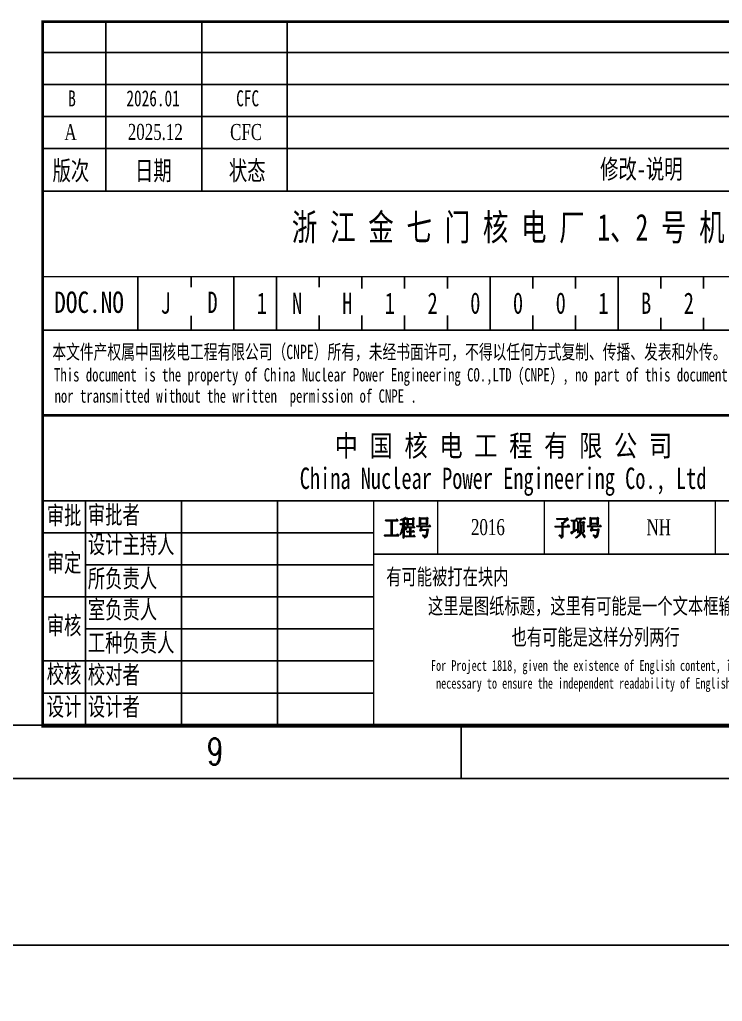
# Model space of a CAD drawing. Header units: inches. Extents: x 3186 to 109360, y -14990 to 740552.
# Drawn here: x 47769 to 54351, y 179618 to 188814 of the extents above; entities that cross this region are included whole.
import ezdxf
from ezdxf.enums import TextEntityAlignment as Align

# ---------------------------------------------------------------- set-up
doc = ezdxf.new("R2010")
doc.units = ezdxf.units.IN
doc.header["$MEASUREMENT"] = 0
for name, color, linetype in [('1', 7, 'Continuous'), ('BORDER', 7, 'Continuous'), ('图框', 4, 'Continuous')]:
    doc.layers.add(name, color=color, linetype=linetype)
doc.styles.add('HZ', font='txt_____.ttf', dxfattribs={"width": 0.7, "bigfont": 'HZTXT'})
doc.styles.get("Standard").update_dxf_attribs({"font": 'txt', "bigfont": 'gbcbig.shx'})
doc.styles.add('宋体', font='', dxfattribs={"width": 0.7})
doc.styles.get('宋体').set_extended_font_data('SimSun')
doc.dimstyles.new('Standard-yuanban', dxfattribs={"dimtxt": 800, "dimasz": 0.18, "dimexe": 0.18, "dimexo": 0.0625, "dimgap": 0.09, "dimtad": 0, "dimtih": 1, "dimtoh": 1, "dimdec": 4, "dimlfac": 0.02, "dimzin": 0, "dimdsep": 46, "dimtxsty": 'Standard', "dimcen": 0.09, "dimadec": 0, "dimazin": 0, "dimtfac": 1, "dimtdec": 4, "dimtofl": 0, "dimtmove": 0, "dimatfit": 3, "dimfxl": 1, "dimtolj": 1, "dimtzin": 0, "dimarcsym": 0})

# ---------------------------------------------------------------- blocks, each defined once
blk = doc.blocks.new('*U40')
at = {"layer": '图框'}
blk.add_line((0, 250), (0, -250), dxfattribs=at)
blk = doc.blocks.new('*U41')
at = {"color": 0, "linetype": 'ByBlock', "lineweight": -2, "transparency": 16777216}
blk.add_blockref('*U40', (45720, 0), dxfattribs=at)
blk = doc.blocks.new('图签')
at = {"layer": '1'}
h = blk.add_hatch(color=7, dxfattribs=at)
h.paths.add_polyline_path([(-114.56, 38.27), (-113.46, 38.27), (-113.67, 38.57), (-113.82, 38.36), (-115.81, 38.36), (-115.72, 38.23), (-115.6, 38.27), (-115.49, 38.27), (-114.73, 38.27), (-114.73, 35.54), (-115.98, 35.54), (-115.88, 35.41), (-115.77, 35.45), (-115.65, 35.46), (-113.31, 35.46), (-113.53, 35.77), (-113.69, 35.54), (-114.56, 35.54)])
h.paths.add_polyline_path([(-112.3, 36.78), (-112.31, 37.06), (-112.31, 37.19), (-112.21, 37.06), (-112.14, 36.91), (-112.09, 36.77), (-112.07, 36.72), (-112.01, 36.59), (-111.94, 36.63), (-111.93, 36.66), (-111.91, 36.81), (-111.95, 36.97), (-111.96, 36.97), (-112.03, 37.06), (-112.14, 37.15), (-112.27, 37.24), (-112.31, 37.26), (-112.31, 37.59), (-111.82, 37.59), (-112, 37.86), (-112.13, 37.68), (-112.31, 37.68), (-112.31, 38.51), (-112.14, 38.55), (-112.01, 38.58), (-111.91, 38.59), (-111.89, 38.59), (-112.04, 38.89), (-112.11, 38.82), (-112.21, 38.75), (-112.35, 38.67), (-112.42, 38.64), (-112.56, 38.58), (-112.68, 38.54), (-112.8, 38.5), (-112.91, 38.47), (-112.95, 38.46), (-112.95, 38.39), (-112.79, 38.42), (-112.65, 38.44), (-112.54, 38.46), (-112.46, 38.47), (-112.46, 37.68), (-113.04, 37.68), (-112.95, 37.54), (-112.84, 37.59), (-112.49, 37.59), (-112.51, 37.44), (-112.54, 37.28), (-112.58, 37.11), (-112.62, 36.93), (-112.67, 36.74), (-112.71, 36.59), (-112.76, 36.43), (-112.81, 36.28), (-112.87, 36.12), (-112.93, 35.96), (-113, 35.8), (-113.03, 35.74), (-113.01, 35.69), (-112.85, 35.95), (-112.78, 36.08), (-112.72, 36.23), (-112.65, 36.38), (-112.59, 36.54), (-112.54, 36.7), (-112.48, 36.88), (-112.46, 36.97), (-112.46, 36.74), (-112.46, 35.58), (-112.46, 35.42), (-112.46, 35.28), (-112.47, 35.15), (-112.47, 35.04), (-112.29, 35.16), (-112.29, 35.22), (-112.3, 35.31), (-112.3, 35.54), (-112.3, 35.69)])
h.paths.add_polyline_path([(-110.53, 38.46), (-110.43, 38.56), (-110.59, 38.79), (-110.7, 38.64), (-111.55, 38.64), (-111.73, 38.79), (-111.72, 38.62), (-111.72, 38.62), (-111.72, 38.44), (-111.71, 38.26), (-111.71, 37.88), (-111.72, 37.7), (-111.72, 37.53), (-111.72, 37.35), (-111.72, 37.29), (-111.56, 37.39), (-111.56, 37.59), (-110.69, 37.59), (-110.69, 37.37), (-110.52, 37.46), (-110.52, 37.56), (-110.53, 37.69), (-110.53, 37.86), (-110.53, 38.06)])
h.paths.add_polyline_path([(-111.56, 38.56), (-110.69, 38.56), (-110.69, 37.68), (-111.56, 37.68)], flags=16)
h.paths.add_polyline_path([(-111.06, 36.99), (-110.35, 36.99), (-110.53, 37.26), (-110.66, 37.07), (-111.88, 37.07), (-111.78, 36.94), (-111.68, 36.99), (-111.21, 36.99), (-111.21, 36.26), (-111.81, 36.26), (-111.71, 36.13), (-111.61, 36.17), (-111.21, 36.17), (-111.21, 35.39), (-112.05, 35.39), (-111.96, 35.26), (-111.84, 35.3), (-111.72, 35.31), (-110.26, 35.31), (-110.46, 35.59), (-110.61, 35.39), (-111.06, 35.39), (-111.06, 36.17), (-110.41, 36.17), (-110.59, 36.44), (-110.72, 36.26), (-111.06, 36.26)])
h.paths.add_polyline_path([(-107.92, 38.01), (-107.92, 38.57), (-107.83, 38.69), (-107.99, 38.89), (-108.1, 38.73), (-109.25, 38.73), (-109.42, 38.86), (-109.42, 38.69), (-109.42, 38.51), (-109.42, 38.33), (-109.42, 37.97), (-109.42, 37.79), (-109.42, 37.62), (-109.42, 37.45), (-109.42, 37.44), (-109.25, 37.53), (-109.25, 37.69), (-108.09, 37.69), (-108.09, 37.51), (-107.91, 37.61), (-107.92, 37.71), (-107.92, 37.84)])
h.paths.add_polyline_path([(-109.25, 38.64), (-108.09, 38.64), (-108.09, 37.78), (-109.25, 37.78)], flags=16)
h.paths.add_polyline_path([(-108.91, 37.17), (-107.36, 37.17), (-107.57, 37.47), (-107.73, 37.26), (-109.97, 37.26), (-109.88, 37.13), (-109.78, 37.17), (-109.11, 37.17), (-109.15, 36.98), (-109.19, 36.82), (-109.21, 36.78), (-109.28, 36.63), (-109.34, 36.56), (-109.21, 36.33), (-109.1, 36.48), (-108.03, 36.48), (-108.06, 36.2), (-108.09, 35.96), (-108.12, 35.78), (-108.16, 35.63), (-108.2, 35.54), (-108.24, 35.48), (-108.32, 35.45), (-108.42, 35.45), (-108.54, 35.48), (-108.69, 35.52), (-108.82, 35.58), (-108.83, 35.51), (-108.69, 35.41), (-108.58, 35.31), (-108.51, 35.2), (-108.48, 35.08), (-108.47, 35.06), (-108.33, 35.12), (-108.22, 35.17), (-108.2, 35.19), (-108.11, 35.28), (-108.04, 35.38), (-108.01, 35.44), (-107.98, 35.55), (-107.95, 35.7), (-107.92, 35.89), (-107.88, 36.13), (-107.85, 36.38), (-107.74, 36.49), (-107.91, 36.74), (-108.04, 36.56), (-109.08, 36.56)])
h = blk.add_hatch(color=7, dxfattribs=at)
h.paths.add_polyline_path([(-82.55, 35.49), (-82.55, 37.13), (-81.32, 37.13), (-81.59, 37.49), (-81.78, 37.21), (-82.55, 37.21), (-82.55, 37.53), (-82.42, 37.62), (-82.52, 37.72), (-82.4, 37.85), (-82.28, 37.96), (-82.18, 38.06), (-82.08, 38.15), (-81.98, 38.23), (-81.9, 38.31), (-81.75, 38.41), (-81.63, 38.45), (-81.54, 38.46), (-81.78, 38.84), (-81.94, 38.64), (-83.74, 38.64), (-83.64, 38.51), (-83.53, 38.54), (-83.41, 38.56), (-81.93, 38.56), (-82.57, 37.78), (-82.73, 37.92), (-82.72, 37.4), (-82.72, 37.21), (-84.01, 37.21), (-83.91, 37.07), (-83.79, 37.11), (-83.68, 37.13), (-82.72, 37.13), (-82.72, 35.71), (-82.75, 35.53), (-82.82, 35.49), (-82.9, 35.5), (-83.01, 35.51), (-83.16, 35.54), (-83.23, 35.56), (-83.23, 35.48), (-83.09, 35.4), (-82.97, 35.31), (-82.9, 35.2), (-82.85, 35.09), (-82.85, 35.04), (-82.72, 35.12), (-82.63, 35.22), (-82.57, 35.34)])
h.paths.add_polyline_path([(-79.62, 37.88), (-78.76, 37.88), (-78.76, 36.07), (-78.59, 36.21), (-78.6, 36.39), (-78.61, 36.74), (-78.61, 37.81), (-78.5, 37.91), (-78.69, 38.12), (-78.79, 37.96), (-79.32, 37.96), (-79.25, 38.17), (-79.2, 38.36), (-79.15, 38.5), (-79.11, 38.62), (-79.11, 38.63), (-78.36, 38.63), (-78.57, 38.91), (-78.72, 38.71), (-80.01, 38.71), (-79.91, 38.57), (-79.79, 38.61), (-79.68, 38.63), (-79.32, 38.63), (-79.33, 38.5), (-79.34, 38.34), (-79.37, 38.14), (-79.39, 37.96), (-79.61, 37.96), (-79.78, 38.09), (-79.78, 37.92), (-79.78, 37.75), (-79.78, 37.4), (-79.77, 37.21), (-79.77, 36.83), (-79.78, 36.63), (-79.78, 36.45), (-79.78, 36.28), (-79.78, 36.12), (-79.78, 36.01), (-79.62, 36.16)])
h.paths.add_polyline_path([(-80.17, 36.41), (-80, 36.52), (-79.95, 36.56), (-79.97, 36.62), (-80.39, 36.42), (-80.39, 38.24), (-79.92, 38.24), (-80.11, 38.51), (-80.25, 38.33), (-81.01, 38.33), (-80.91, 38.19), (-80.8, 38.23), (-80.68, 38.24), (-80.54, 38.24), (-80.54, 36.36), (-80.72, 36.27), (-80.86, 36.21), (-80.97, 36.17), (-81.03, 36.14), (-81.04, 36.14), (-80.9, 35.83), (-80.84, 35.93), (-80.76, 36.01), (-80.72, 36.04), (-80.65, 36.09), (-80.57, 36.15), (-80.46, 36.23), (-80.33, 36.31)])
h.paths.add_polyline_path([(-79.19, 36.03), (-79.17, 36.13), (-79.15, 36.26), (-79.13, 36.42), (-79.12, 36.6), (-79.12, 36.79), (-79.11, 37.01), (-79.11, 37.24), (-79, 37.36), (-79.27, 37.58), (-79.27, 37.39), (-79.27, 37.03), (-79.28, 36.68), (-79.28, 36.51), (-79.3, 36.31), (-79.33, 36.13), (-79.37, 35.96), (-79.42, 35.82), (-79.47, 35.72), (-79.53, 35.63), (-79.6, 35.54), (-79.69, 35.45), (-79.8, 35.35), (-79.92, 35.26), (-80.06, 35.16), (-80.15, 35.11), (-80.11, 35.06), (-79.96, 35.13), (-79.84, 35.21), (-79.72, 35.29), (-79.62, 35.36), (-79.53, 35.43), (-79.48, 35.48), (-79.39, 35.59), (-79.31, 35.71), (-79.24, 35.86)])
h.paths.add_polyline_path([(-78.72, 35.78), (-78.84, 35.88), (-78.99, 36), (-79.1, 36.09), (-79.12, 36.04), (-79.01, 35.89), (-78.91, 35.77), (-78.83, 35.66), (-78.77, 35.58), (-78.68, 35.44), (-78.61, 35.3), (-78.56, 35.21), (-78.49, 35.11), (-78.43, 35.21), (-78.43, 35.38), (-78.48, 35.52), (-78.5, 35.56), (-78.55, 35.62), (-78.62, 35.69)])
h.paths.add_polyline_path([(-75.95, 38.01), (-75.95, 38.57), (-75.86, 38.69), (-76.02, 38.89), (-76.12, 38.73), (-77.28, 38.73), (-77.45, 38.86), (-77.45, 38.69), (-77.44, 38.51), (-77.44, 37.79), (-77.45, 37.62), (-77.45, 37.45), (-77.45, 37.44), (-77.28, 37.53), (-77.28, 37.69), (-76.11, 37.69), (-76.11, 37.51), (-75.94, 37.61), (-75.94, 37.71), (-75.94, 37.84)])
h.paths.add_polyline_path([(-77.28, 38.64), (-76.11, 38.64), (-76.11, 37.78), (-77.28, 37.78)], flags=16)
h.paths.add_polyline_path([(-76.94, 37.17), (-75.39, 37.17), (-75.6, 37.47), (-75.75, 37.26), (-78, 37.26), (-77.91, 37.13), (-77.8, 37.17), (-77.14, 37.17), (-77.18, 36.98), (-77.21, 36.82), (-77.23, 36.78), (-77.31, 36.63), (-77.37, 36.56), (-77.23, 36.33), (-77.12, 36.48), (-76.05, 36.48), (-76.08, 36.2), (-76.12, 35.96), (-76.15, 35.78), (-76.19, 35.63), (-76.23, 35.54), (-76.27, 35.48), (-76.27, 35.48), (-76.35, 35.45), (-76.45, 35.45), (-76.56, 35.48), (-76.72, 35.52), (-76.84, 35.58), (-76.86, 35.51), (-76.72, 35.41), (-76.61, 35.31), (-76.54, 35.2), (-76.5, 35.08), (-76.5, 35.06), (-76.36, 35.12), (-76.25, 35.17), (-76.23, 35.19), (-76.13, 35.28), (-76.07, 35.38), (-76.04, 35.44), (-76.01, 35.55), (-75.98, 35.7), (-75.94, 35.89), (-75.91, 36.13), (-75.88, 36.38), (-75.76, 36.49), (-75.94, 36.74), (-76.07, 36.56), (-77.1, 36.56)])
at = {"linetype": 'Continuous'}
blk.add_line((-162.2, 84), (-162.2, 74), dxfattribs=at)
at = {"layer": '1'}
for p, q in [((-180, 59.93), (-180, 131.76)), ((-152.2, 83), (-152.2, 83)), ((-144.2, 74), (-144.2, 84)), ((-136.2, 74), (-136.2, 84)), ((-128.2, 82), (-128.2, 84)), ((-120.2, 81.79), (-120.2, 84)), ((-112.2, 81.76), (-112.2, 84)), ((-104.2, 81.76), (-104.2, 84)), ((-96.2, 74), (-96.2, 84)), ((-88.2, 81.76), (-88.2, 84)), ((-80.2, 81.76), (-80.2, 84)), ((-72.2, 74), (-72.2, 84)), ((-64.2, 81.76), (-64.2, 84)), ((-56.2, 81.76), (-56.2, 84)), ((-152.2, 74), (-152.2, 76.68)), ((-128.2, 74), (-128.2, 76.72)), ((-120.2, 74), (-120.21, 76.72)), ((-112.2, 74), (-112.21, 76.72)), ((-104.2, 74), (-104.2, 76.72)), ((-88.2, 74), (-88.2, 76.72)), ((-80.2, 74), (-80.2, 76.72)), ((-64.2, 74), (-64.2, 76.27)), ((-56.2, 74), (-56.2, 76.27)), ((-0.2, 74), (-180.2, 74)), ((0, 0), (-180, 0)), ((-0.2, -0.35), (-180.2, -0.35))]:
    blk.add_line(p, q, dxfattribs=at)
at = {"layer": '1', "color": 7}
for p, q in [((-180, 36), (-118, 36)), ((-172, 30), (-118, 30)), ((-180, 24), (-118, 24)), ((-172, 18), (-118, 18)), ((-180, 12), (-118, 12)), ((-180, 6), (-118, 6)), ((0, 0), (-180, 0)), ((-0.2, -0.35), (-180.2, -0.35))]:
    blk.add_line(p, q, dxfattribs=at)
at = {"layer": '1', "color": 7, "const_width": 0.5}
for points in [[(-180, 0), (0, 0), (0, 131.76), (-180, 131.76)], [(-180, 58), (0, 58), (0, 0), (-180, 0)]]:
    blk.add_lwpolyline(points, close=True, dxfattribs=at)
at = {"layer": '1', "color": 7}
for points, const_width in [([(-168.2, 132), (-168.2, 100)], 0.3), ([(-150.2, 132), (-150.2, 100)], 0.3), ([(-134.2, 132), (-134.2, 100)], 0.3), ([(-180.2, 126), (-0.2, 126)], 0.3), ([(-180.2, 120), (-0.2, 120)], 0.3), ([(-180.2, 114), (-0.2, 114)], 0.3), ([(-180.2, 108), (-0.2, 108)], 0.3), ([(-180.2, 100), (-0.2, 100)], 0.3), ([(-180.2, 84), (-0.2, 84)], 0.3), ([(-162.2, 84), (-162.2, 74)], 0.3), ([(-180.2, 74), (-0.2, 74)], 0.3), ([(-180, 74), (0, 74)], 0.3), ([(-180, 42), (0, 42)], 0.3), ([(-172, 42), (-172, 0)], 0.3), ([(-154, 42), (-154, 0)], 0.3), ([(-136, 42), (-136, 0)], 0.3), ([(-118, 42), (-118, 0)], 0.3), ([(-106, 42), (-106, 32)], 0.25), ([(-86, 42), (-86, 32)], 0.25), ([(-74, 42), (-74, 32)], 0.25), ([(-54, 42), (-54, 32)], 0.25), ([(-118, 32), (0, 32)], 0.3)]:
    blk.add_lwpolyline(points, dxfattribs=dict(at, const_width=const_width))
for points in [[(-112.09, 36.77), (-112.07, 36.72), (-112.01, 36.59), (-111.94, 36.63), (-111.93, 36.66), (-111.91, 36.81), (-111.95, 36.97), (-111.96, 36.97), (-112.03, 37.06), (-112.14, 37.15), (-112.27, 37.24), (-112.31, 37.26), (-112.31, 37.59), (-111.82, 37.59), (-112, 37.86), (-112.13, 37.68), (-112.31, 37.68), (-112.31, 38.51), (-112.14, 38.55), (-112.01, 38.58), (-111.91, 38.59), (-111.89, 38.59), (-112.04, 38.89), (-112.11, 38.82), (-112.21, 38.75), (-112.35, 38.67), (-112.42, 38.64), (-112.56, 38.58), (-112.68, 38.54), (-112.8, 38.5), (-112.91, 38.47), (-112.95, 38.46), (-112.95, 38.39), (-112.79, 38.42), (-112.65, 38.44), (-112.54, 38.46), (-112.46, 38.47), (-112.46, 37.68), (-113.04, 37.68), (-112.95, 37.54), (-112.84, 37.59), (-112.49, 37.59), (-112.51, 37.44), (-112.54, 37.28), (-112.58, 37.11), (-112.62, 36.93), (-112.67, 36.74), (-112.71, 36.59), (-112.76, 36.43), (-112.81, 36.28), (-112.87, 36.12), (-112.93, 35.96), (-113, 35.8), (-113.03, 35.74), (-113.01, 35.69), (-112.85, 35.95), (-112.78, 36.08), (-112.72, 36.23), (-112.65, 36.38), (-112.59, 36.54), (-112.54, 36.7), (-112.48, 36.88), (-112.46, 36.97), (-112.46, 36.74), (-112.46, 35.58), (-112.46, 35.42), (-112.46, 35.28), (-112.47, 35.15), (-112.47, 35.04), (-112.29, 35.16), (-112.29, 35.22), (-112.3, 35.31), (-112.3, 35.54), (-112.3, 35.69), (-112.3, 36.78), (-112.31, 37.06), (-112.31, 37.19), (-112.21, 37.06), (-112.14, 36.91)], [(-109.25, 38.73), (-108.1, 38.73), (-107.99, 38.89), (-107.83, 38.69), (-107.92, 38.57), (-107.92, 38.01), (-107.92, 37.84), (-107.92, 37.71), (-107.91, 37.61), (-108.09, 37.51), (-108.09, 37.69), (-109.25, 37.69), (-109.25, 37.53), (-109.42, 37.44), (-109.42, 37.45), (-109.42, 37.62), (-109.42, 37.79), (-109.42, 37.97), (-109.42, 38.33), (-109.42, 38.51), (-109.42, 38.69), (-109.42, 38.86)], [(-109.25, 37.78), (-109.25, 38.64), (-108.09, 38.64), (-108.09, 37.78)], [(-81.9, 38.31), (-81.98, 38.23), (-82.08, 38.15), (-82.18, 38.06), (-82.28, 37.96), (-82.4, 37.85), (-82.52, 37.72), (-82.42, 37.62), (-82.55, 37.53), (-82.55, 37.21), (-81.78, 37.21), (-81.59, 37.49), (-81.32, 37.13), (-82.55, 37.13), (-82.55, 35.49), (-82.57, 35.34), (-82.63, 35.22), (-82.72, 35.12), (-82.85, 35.04), (-82.85, 35.09), (-82.9, 35.2), (-82.97, 35.31), (-83.09, 35.4), (-83.23, 35.48), (-83.23, 35.56), (-83.16, 35.54), (-83.01, 35.51), (-82.9, 35.5), (-82.82, 35.49), (-82.75, 35.53), (-82.72, 35.71), (-82.72, 37.13), (-83.68, 37.13), (-83.79, 37.11), (-83.91, 37.07), (-84.01, 37.21), (-82.72, 37.21), (-82.72, 37.4), (-82.73, 37.92), (-82.57, 37.78), (-81.93, 38.56), (-83.41, 38.56), (-83.53, 38.54), (-83.64, 38.51), (-83.74, 38.64), (-81.94, 38.64), (-81.78, 38.84), (-81.54, 38.46), (-81.63, 38.45), (-81.75, 38.41)], [(-79.78, 36.28), (-79.78, 36.45), (-79.78, 36.63), (-79.77, 36.83), (-79.77, 37.21), (-79.78, 37.4), (-79.78, 37.75), (-79.78, 37.92), (-79.78, 38.09), (-79.61, 37.96), (-79.39, 37.96), (-79.37, 38.14), (-79.34, 38.34), (-79.33, 38.5), (-79.32, 38.63), (-79.68, 38.63), (-79.79, 38.61), (-79.91, 38.57), (-80.01, 38.71), (-78.72, 38.71), (-78.57, 38.91), (-78.36, 38.63), (-79.11, 38.63), (-79.11, 38.62), (-79.15, 38.5), (-79.2, 38.36), (-79.25, 38.17), (-79.32, 37.96), (-78.79, 37.96), (-78.69, 38.12), (-78.5, 37.91), (-78.61, 37.81), (-78.61, 36.74), (-78.6, 36.39), (-78.59, 36.21), (-78.76, 36.07), (-78.76, 37.88), (-79.62, 37.88), (-79.62, 36.16), (-79.78, 36.01), (-79.78, 36.12)], [(-76.12, 38.73), (-76.02, 38.89), (-75.86, 38.69), (-75.95, 38.57), (-75.95, 38.01), (-75.94, 37.84), (-75.94, 37.71), (-75.94, 37.61), (-76.11, 37.51), (-76.11, 37.69), (-77.28, 37.69), (-77.28, 37.53), (-77.45, 37.44), (-77.45, 37.45), (-77.45, 37.62), (-77.44, 37.79), (-77.44, 38.51), (-77.45, 38.69), (-77.45, 38.86), (-77.28, 38.73)], [(-77.28, 37.78), (-77.28, 38.64), (-76.11, 38.64), (-76.11, 37.78)], [(-115.65, 35.46), (-115.77, 35.45), (-115.88, 35.41), (-115.98, 35.54), (-114.73, 35.54), (-114.73, 38.27), (-115.49, 38.27), (-115.6, 38.27), (-115.72, 38.23), (-115.81, 38.36), (-113.82, 38.36), (-113.67, 38.57), (-113.46, 38.27), (-114.56, 38.27), (-114.56, 35.54), (-113.69, 35.54), (-113.53, 35.77), (-113.31, 35.46)], [(-111.06, 36.26), (-110.72, 36.26), (-110.59, 36.44), (-110.41, 36.17), (-111.06, 36.17), (-111.06, 35.39), (-110.61, 35.39), (-110.46, 35.59), (-110.26, 35.31), (-111.72, 35.31), (-111.84, 35.3), (-111.96, 35.26), (-112.05, 35.39), (-111.21, 35.39), (-111.21, 36.17), (-111.61, 36.17), (-111.71, 36.13), (-111.81, 36.26), (-111.21, 36.26), (-111.21, 36.99), (-111.68, 36.99), (-111.78, 36.94), (-111.88, 37.07), (-110.66, 37.07), (-110.53, 37.26), (-110.35, 36.99), (-111.06, 36.99)], [(-111.56, 37.68), (-111.56, 38.56), (-110.69, 38.56), (-110.69, 37.68)], [(-109.88, 37.13), (-109.97, 37.26), (-107.73, 37.26), (-107.57, 37.47), (-107.36, 37.17), (-108.91, 37.17), (-109.08, 36.56), (-108.04, 36.56), (-107.91, 36.74), (-107.74, 36.49), (-107.85, 36.38), (-107.88, 36.13), (-107.92, 35.89), (-107.95, 35.7), (-107.98, 35.55), (-108.01, 35.44), (-108.04, 35.38), (-108.11, 35.28), (-108.2, 35.19), (-108.22, 35.17), (-108.33, 35.12), (-108.47, 35.06), (-108.48, 35.08), (-108.51, 35.2), (-108.58, 35.31), (-108.69, 35.41), (-108.83, 35.51), (-108.82, 35.58), (-108.69, 35.52), (-108.54, 35.48), (-108.42, 35.45), (-108.32, 35.45), (-108.25, 35.48), (-108.24, 35.48), (-108.2, 35.54), (-108.16, 35.63), (-108.12, 35.78), (-108.09, 35.96), (-108.06, 36.2), (-108.03, 36.48), (-109.1, 36.48), (-109.21, 36.33), (-109.34, 36.56), (-109.28, 36.63), (-109.21, 36.78), (-109.19, 36.82), (-109.15, 36.98), (-109.11, 37.17), (-109.78, 37.17)], [(-80.76, 36.01), (-80.84, 35.93), (-80.9, 35.83), (-81.04, 36.14), (-81.03, 36.14), (-80.97, 36.17), (-80.86, 36.21), (-80.72, 36.27), (-80.54, 36.36), (-80.54, 38.24), (-80.68, 38.24), (-80.8, 38.23), (-80.91, 38.19), (-81.01, 38.33), (-80.25, 38.33), (-80.11, 38.51), (-79.92, 38.24), (-80.39, 38.24), (-80.39, 36.42), (-79.97, 36.62), (-79.95, 36.56), (-80, 36.52), (-80.17, 36.41), (-80.33, 36.31), (-80.46, 36.23), (-80.57, 36.15), (-80.65, 36.09), (-80.72, 36.04)], [(-79.48, 35.48), (-79.39, 35.59), (-79.31, 35.71), (-79.24, 35.86), (-79.19, 36.03), (-79.17, 36.13), (-79.15, 36.26), (-79.13, 36.42), (-79.12, 36.6), (-79.12, 36.79), (-79.11, 37.01), (-79.11, 37.24), (-79, 37.36), (-79.27, 37.58), (-79.27, 37.39), (-79.27, 37.03), (-79.28, 36.68), (-79.28, 36.51), (-79.3, 36.31), (-79.33, 36.13), (-79.37, 35.96), (-79.42, 35.82), (-79.47, 35.72), (-79.53, 35.63), (-79.6, 35.54), (-79.69, 35.45), (-79.8, 35.35), (-79.92, 35.26), (-80.06, 35.16), (-80.15, 35.11), (-80.11, 35.06), (-79.96, 35.13), (-79.84, 35.21), (-79.72, 35.29), (-79.62, 35.36), (-79.53, 35.43)], [(-78, 37.26), (-75.75, 37.26), (-75.6, 37.47), (-75.39, 37.17), (-76.94, 37.17), (-77.1, 36.56), (-76.07, 36.56), (-75.94, 36.74), (-75.76, 36.49), (-75.88, 36.38), (-75.91, 36.13), (-75.94, 35.89), (-75.98, 35.7), (-76.01, 35.55), (-76.04, 35.44), (-76.07, 35.38), (-76.13, 35.28), (-76.23, 35.19), (-76.25, 35.17), (-76.36, 35.12), (-76.5, 35.06), (-76.5, 35.08), (-76.54, 35.2), (-76.61, 35.31), (-76.72, 35.41), (-76.86, 35.51), (-76.84, 35.58), (-76.72, 35.52), (-76.56, 35.48), (-76.45, 35.45), (-76.35, 35.45), (-76.27, 35.48), (-76.27, 35.48), (-76.23, 35.54), (-76.19, 35.63), (-76.15, 35.78), (-76.12, 35.96), (-76.08, 36.2), (-76.05, 36.48), (-77.12, 36.48), (-77.23, 36.33), (-77.37, 36.56), (-77.31, 36.63), (-77.23, 36.78), (-77.21, 36.82), (-77.18, 36.98), (-77.14, 37.17), (-77.8, 37.17), (-77.91, 37.13)], [(-78.91, 35.77), (-78.83, 35.66), (-78.77, 35.58), (-78.68, 35.44), (-78.61, 35.3), (-78.56, 35.21), (-78.49, 35.11), (-78.43, 35.21), (-78.43, 35.21), (-78.43, 35.38), (-78.48, 35.52), (-78.5, 35.56), (-78.55, 35.62), (-78.62, 35.69), (-78.72, 35.78), (-78.84, 35.88), (-78.99, 36), (-79.1, 36.09), (-79.12, 36.04), (-79.01, 35.89)]]:
    blk.add_lwpolyline(points, close=True, dxfattribs=at)
for points in [[(-111.72, 38.62), (-111.73, 38.79)], [(-111.72, 38.79), (-111.55, 38.64), (-110.7, 38.64), (-110.59, 38.79), (-110.43, 38.56), (-110.53, 38.46), (-110.53, 38.06), (-110.53, 37.86), (-110.53, 37.69), (-110.52, 37.56), (-110.52, 37.46), (-110.69, 37.37), (-110.69, 37.59), (-111.56, 37.59), (-111.56, 37.39), (-111.72, 37.29), (-111.72, 37.35), (-111.72, 37.53), (-111.72, 37.7), (-111.71, 37.88), (-111.71, 38.26), (-111.72, 38.44), (-111.72, 38.62)]]:
    blk.add_lwpolyline(points, dxfattribs=at)
at = {"layer": 'BORDER'}
blk.add_line((-152.2, 84), (-152.21, 82), dxfattribs=at)
at = {"layer": '图框'}
for p, q in [((0, 0), (-180, 0)), ((-0.2, -0.35), (-180.2, -0.35))]:
    blk.add_line(p, q, dxfattribs=at)
at = {"linetype": 'Continuous', "attachment_point": 5, "style": '宋体'}
for s, width, heights, insert, char_height in [('{\\fTimes New Roman|b0|i0|c0|p18;A}', 17.3088, [-3], (-174.79, 111.08), 3), ('{\\fTimes New Roman|b0|i0|c0|p18;2025.12}', 17.3088, [-3.06], (-158.91, 111.08), 3), ('{\\fTimes New Roman|b0|i0|c0|p18;CFC}', 17.3088, [-3.07], (-141.9, 111.08), 3), ('浙 江 金 七 门 核 电 厂 1、2 号 机 组', 163.6991, [-6.65], (-89.21, 92.99), 5), ('J', 5.7748, [-4.63], (-156.96, 79.03), 4), ('D', 6.7601, [-4], (-148.19, 79.19), 4), ('N', 5.7748, [-4], (-132.34, 79.03), 4), ('H', 5.7748, [-4], (-122.96, 79.03), 4), ('2', 5.7748, [-4], (-106.96, 79.03), 4), ('0', 5.7748, [-4], (-98.96, 79.03), 4), ('0', 5.7748, [-4], (-90.96, 79.03), 4), ('0', 5.7748, [-4], (-82.96, 79.03), 4), ('B', 5.7748, [-4], (-66.96, 79.03), 4), ('2', 5.7748, [-4], (-58.96, 79.03), 4), ('1', 5.7748, [-4], (-138.96, 79.03), 4), ('1', 5.7748, [-4], (-114.96, 79.03), 4), ('1', 5.7748, [-4], (-74.96, 79.03), 4), ('{\\fTimes New Roman|b0|i0|c0|p18;2016}', 17.3088, [-3.05], (-96.6, 37.06), 3), ('{\\fTimes New Roman|b0|i0|c0|p18;NH}', 17.3088, [-3.05], (-64.6, 37.06), 3)]:
    blk.add_mtext_dynamic_manual_height_columns(s, width=width, gutter_width=1, heights=heights, dxfattribs=dict(at, insert=insert, char_height=char_height))
at = {"char_height": 3.4, "attachment_point": 1, "style": '宋体'}
for s, width, heights, insert in [('\\pxqc;审批', 8, [4.44], (-180, 40.98)), ('\\pxqd;审批者', 17.1953, [-4.46], (-171.55, 41.09)), ('\\pxqd;设计主持人', 17.1953, [-4.46], (-171.55, 35.56)), ('\\pxqc;审定', 8, [-4.44], (-180, 32.09)), ('\\pxqd;所负责人', 17.1953, [-4.48], (-171.55, 29.16)), ('\\pxqd;室负责人', 17.1953, [-4.48], (-171.55, 23.33)), ('\\pxqc;审核', 8, [-4.48], (-180, 20.38)), ('\\pxqd;工种负责人', 17.1953, [-4.48], (-171.55, 17.13)), ('\\pxqc;校核', 8, [-4.48], (-180, 11.25)), ('\\pxqd;校对者', 17.1953, [4.42], (-171.55, 11.15)), ('\\pxqc;设计', 8, [-4.33], (-180, 5.15)), ('\\pxqd;设计者', 17.1953, [4.42], (-171.55, 5.15))]:
    blk.add_mtext_dynamic_manual_height_columns(s, width=width, gutter_width=1, heights=heights, dxfattribs=dict(at, insert=insert))
at = {"layer": '1', "color": 7, "style": '宋体'}
for s, height, width, p in [('版次', 3.6, 0.7, (-178.16, 102.07)), ('日期 ', 3.6, 0.7, (-162.71, 102.07)), ('状态', 3.6, 0.7, (-145.14, 102.07)), ('修改-说明', 3.6, 0.7, (-75.58, 102.36)), ('DOC.NO', 4, 0.8, (-177.85, 77.21)), ('中 国 核 电 工 程 有 限 公 司', 4, 0.8, (-125.32, 50.33)), ('China Nuclear Power Engineering Co., Ltd', 4, 0.7, (-131.85, 44.23)), ('有可能被打在块内', 3, 0.7, (-115.65, 26.28))]:
    blk.add_text(s, height=height, dxfattribs=dict(at, width=width)).set_placement(p)
at = {"layer": '1', "color": 7, "ltscale": 0.8, "style": '宋体', "width": 0.7}
for s, height, p in [('本文件产权属中国核电工程有限公司（CNPE）所有，未经书面许可，不得以任何方式复制、传播、发表和外传。', 2.7, (-178.2, 68.56)), ('This document is the property of China Nuclear Power Engineering CO.,LTD (CNPE) , no part of this document may be', 2.5, (-177.88, 64.36)), ('nor transmitted without the written  permission of CNPE .', 2.5, (-177.79, 60.39))]:
    blk.add_text(s, height=height, dxfattribs=at).set_placement(p)
blk = doc.blocks.new('*U121')
blk.add_blockref('图签', (0, 0))
blk = doc.blocks.new('*D80')
at = {"color": 0, "lineweight": -2, "transparency": 16777216}
for p, q in [((4935.1, 181706.4), (4935.1, 180142.9)), ((57485.1, 181706.4), (57485.1, 180142.9)), ((4935.3, 180143.1), (28610, 180143.1)), ((57485, 180143.1), (33810.2, 180143.1))]:
    blk.add_line(p, q, dxfattribs=at)
at = {"color": 0, "transparency": 16777216}
for points in [[(4935.3, 180143.1), (4935.3, 180143.1), (4935.1, 180143.1)], [(57485, 180143.1), (57485, 180143.1), (57485.1, 180143.1)]]:
    blk.add_solid(points, dxfattribs=at)
at = {"layer": 'Defpoints', "color": 0, "transparency": 16777216}
for p in [(4935.1, 181706.5), (57485.1, 181706.5), (57485.1, 180143.1)]:
    blk.add_point(p, dxfattribs=at)
at = {"color": 0, "transparency": 16777216, "insert": (31210.1, 180143.1), "char_height": 800, "attachment_point": 5}
blk.add_mtext('\\A1;1051.0000', dxfattribs=at)

msp = doc.modelspace()

# ---------------------------------------------------------------- linework, layer by layer
at = {"layer": '图框', "color": 1}
msp.add_line((56985.13373, 182206.4614), (6185.13373, 182206.4614), dxfattribs=at)
at = {"layer": '图框'}
msp.add_line((57485.13373, 181706.4614), (4935.13373, 181706.4614), dxfattribs=at)

# ---------------------------------------------------------------- block references
at = {"xscale": 50, "yscale": 50, "zscale": 50}
msp.add_blockref('*U121', (56985.13373, 182206.4614), dxfattribs=at)
at = {"linetype": 'Continuous'}
msp.add_blockref('*U41', (6185.13373, 181956.4614), dxfattribs=at)

# ---------------------------------------------------------------- texts
at = {"linetype": 'Continuous', "attachment_point": 5, "style": '宋体'}
for s, width, heights, insert, char_height in [('B', 322.8148623, [-150], (48259.78232, 188075.79587), 150), ('2026.01', 322.8148623, [-150], (49018.86132, 188075.79587), 150), ('CFC', 322.8148623, [-150], (49904.4552, 188075.79587), 150), ('这里是图纸标题，这里有可能是一个文本框输入完成', 3515.2915201, [-199.44134], (53240.61517, 183310.97144), 150), ('也有可能是这样分列两行', 1905.8995156, [-197.76536], (53163.59317, 183022.26096), 150), ('For Project 1818, given the existence of English content, it is also necessary to ensure the independent readability of English titles.', 3515.2915201, [-286.21974], (53240.61517, 182664.33838), 100)]:
    msp.add_mtext_dynamic_manual_height_columns(s, width=width, gutter_width=50, heights=heights, dxfattribs=dict(at, insert=insert, char_height=char_height))
at = {"layer": '图框', "style": 'HZ', "width": 0.7}
msp.add_text('9', height=250, dxfattribs=at).set_placement((49599.08011, 181833.71113), align=Align.CENTER)

# ---------------------------------------------------------------- dimensions: what is measured, and where the dimension line sits
dim = msp.add_linear_dim(base=(57485.13373, 180143.11875), p1=(4935.13373, 181706.4614), p2=(57485.13373, 181706.4614), dimstyle='Standard-yuanban')
dim.commit()
dim.dimension.update_dxf_attribs({"geometry": '*D80', "text_midpoint": (31210.13373, 180143.11875)})

doc.saveas('drawing.dxf')
